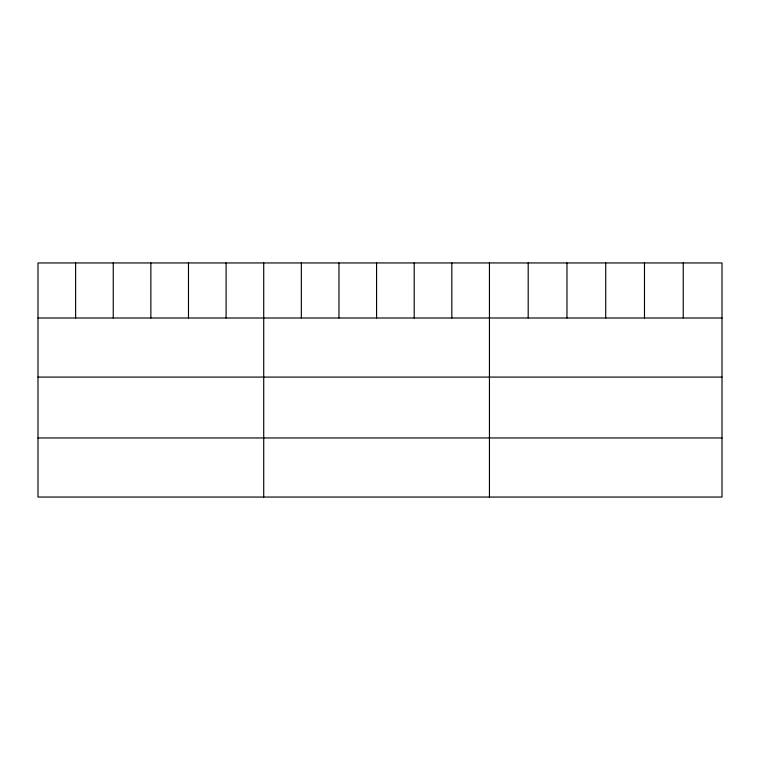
<?xml version="1.0" encoding="UTF-8"?>
<svg xmlns="http://www.w3.org/2000/svg" width="760" height="760" viewBox="0 0 760 760"><rect width="100%" height="100%" fill="white"/><g stroke="black" fill="none" stroke-linecap="round" stroke-linejoin="round"><path stroke-width="1.14" d="M722 317.993L722 497.05L38 497.05L38 262.951L722 262.951L722 317.993L38 317.993M38 377.084L722 377.084M38 437.959L722 437.959M683.24 262.951L683.24 317.993M644.48 262.951L644.48 317.993M605.72 262.951L605.72 317.993M566.96 262.951L566.96 317.993M528.2 262.951L528.2 317.993M489.44 262.951L489.44 497.05M451.82 262.951L451.82 317.993M414.2 262.951L414.2 317.993M376.58 262.951L376.58 317.993M338.96 262.951L338.96 317.993M301.34 262.951L301.34 317.993M263.72 262.951L263.72 497.05M226.1 262.951L226.1 317.993M188.48 262.951L188.48 317.993M150.86 262.951L150.86 317.993M113.24 262.951L113.24 317.993M75.62 262.951L75.62 317.993"/></g></svg>
